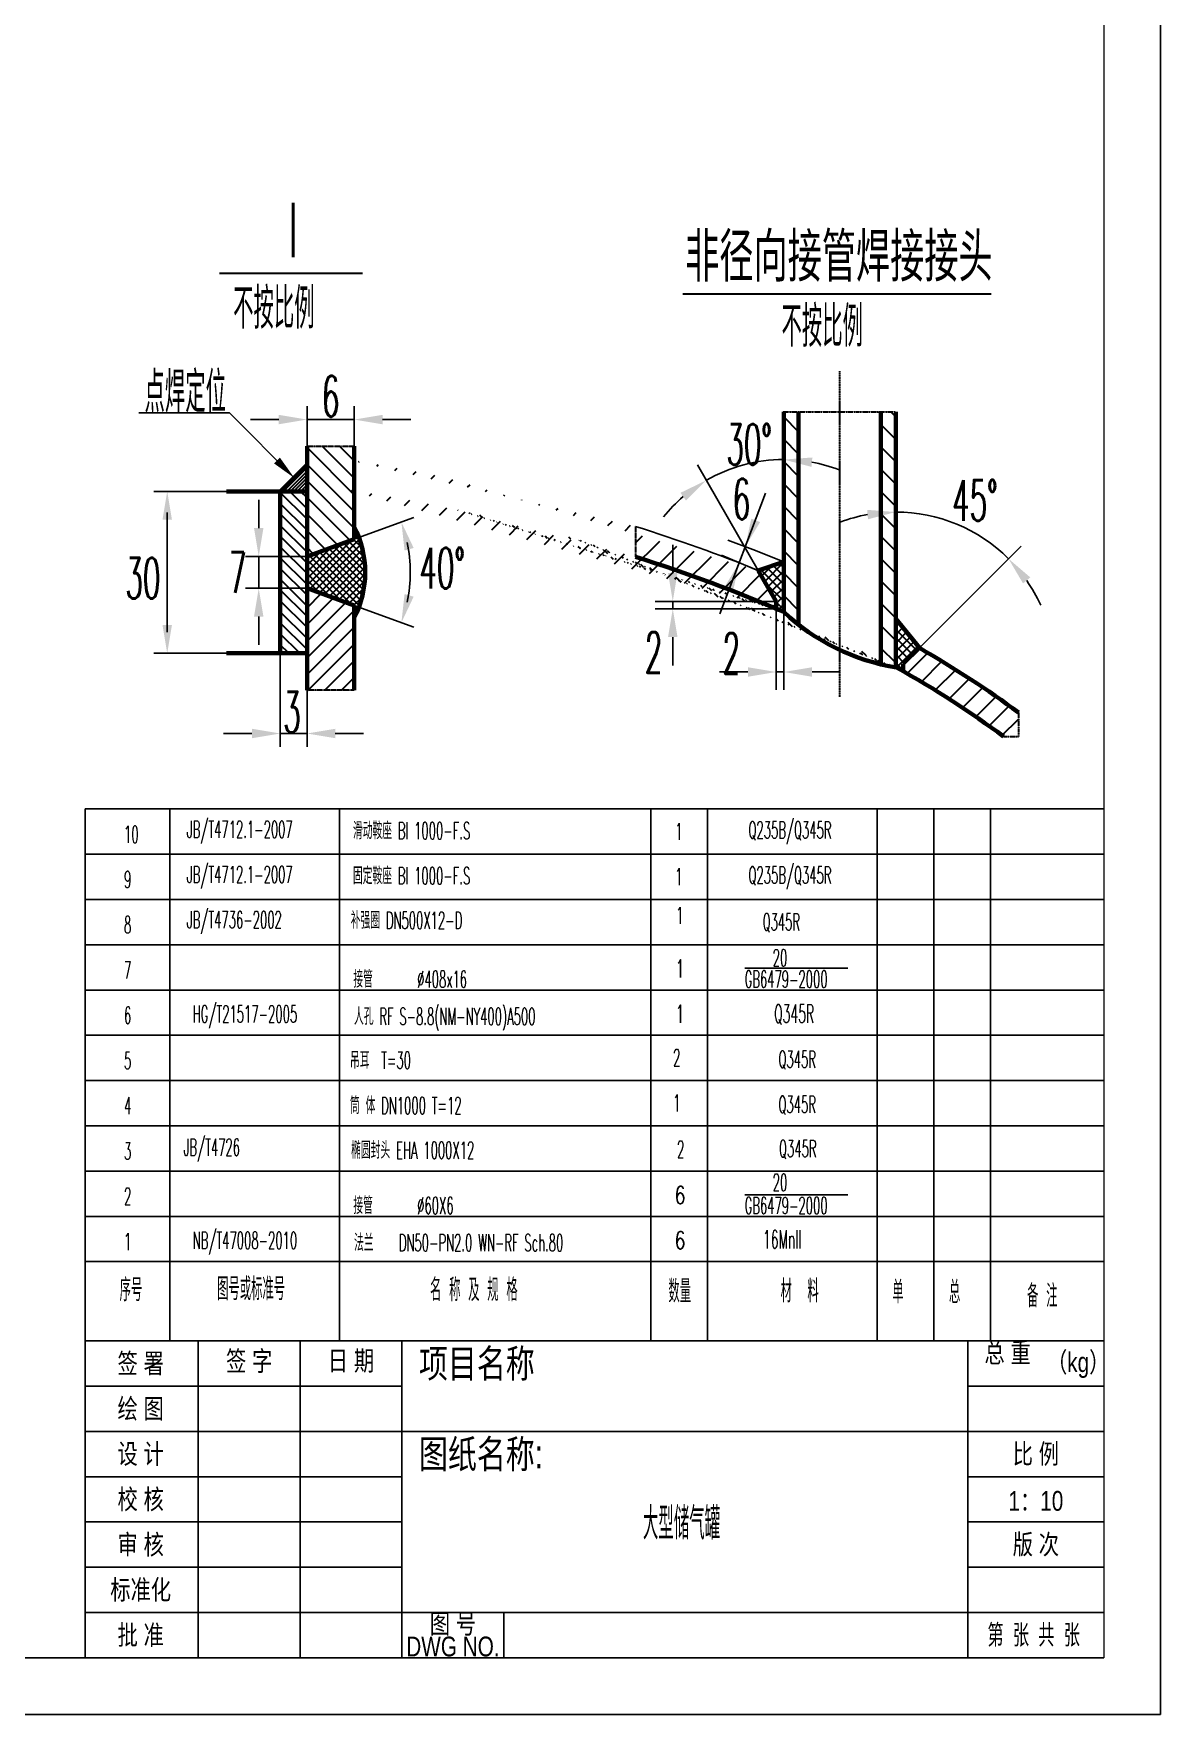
# Model space of a CAD drawing. Header units: millimetres. Extents: x 48629 to 55357, y 32268 to 37020.
# Drawn here: x 53764 to 55357, y 32268 to 34644 of the extents above; entities that cross this region are included whole.
import ezdxf
from ezdxf.enums import TextEntityAlignment as Align

# ---------------------------------------------------------------- set-up
doc = ezdxf.new("R2010")
doc.units = ezdxf.units.MM
for name, pattern in [('JXX-L', [2.95, 1.9, -0.25, 0.15, -0.25, 0.15, -0.25]), ('JXX-S', [1.7, 0.9, -0.2, 0.1, -0.2, 0.1, -0.2]), ('XX-S', [0.5, 0.3, -0.2]), ('ZXX-L', [3.28, 2.5, -0.3, 0.18, -0.3])]:
    doc.linetypes.add(name, pattern=pattern)
for name, color, linetype in [('08文字层', 1, 'Continuous'), ('09图框与明细表层', 4, 'Continuous'), ('2细线层', 4, 'Continuous'), ('DATA', 4, 'Continuous'), ('DIM', 4, 'Continuous')]:
    doc.layers.add(name, color=color, linetype=linetype)
for name, color, linetype, lineweight in [('A 粗实线', 7, 'Continuous', 60), ('B 细实线', 4, 'Continuous', 30), ('E 长中心线', 1, 'ZXX-L', 30), ('F 短虚线', 6, 'XX-S', 40), ('H 短双点线', 3, 'JXX-S', 30), ('I 长双点线', 3, 'JXX-L', 30), ('文字', 4, 'Continuous', 13)]:
    doc.layers.add(name, color=color, linetype=linetype, lineweight=lineweight)
doc.styles.add('HZTXT', font='TXT.SHX', dxfattribs={"width": 0.75, "bigfont": 'HZTXT'})
doc.styles.add('JEREH', font='romans.shx', dxfattribs={"width": 0.7, "bigfont": 'hztxt.shx'})
doc.styles.get("Standard").update_dxf_attribs({"font": 'arial.ttf'})
doc.styles.add('残雪', font='romans.shx', dxfattribs={"width": 0.5, "bigfont": 'hztxt.shx'})

msp = doc.modelspace()

# ---------------------------------------------------------------- hatches: boundary and pattern name
at = {"layer": 'B 细实线'}
h = msp.add_hatch(dxfattribs=at)
h.set_pattern_fill('ANSI31', color=256, scale=7.04, angle=90, style=0)
h.set_pattern_definition([(135, (46463.884, 31367.701), (-15.80525, -15.80525), [])])
edge = h.paths.add_edge_path()
edge.add_ellipse((53671.90245, 33161.26692), major_axis=(-1760, 0), ratio=0.5, start_angle=228.16405653, end_angle=229.08035005, ccw=False)
edge.add_line((54845.82245, 33816.91771), (54845.82245, 34109.05858))
edge.add_line((54845.82245, 34109.05858), (54824.70245, 34109.05858))
edge.add_line((54824.70245, 34109.05858), (54824.70245, 33826.22033))
edge = h.paths.add_edge_path()
edge.add_ellipse((53671.90245, 33161.26692), major_axis=(-1760, 0), ratio=0.5, start_angle=221.84090107, end_angle=222.86151221, ccw=False)
edge.add_line((54983.10245, 33748.28365), (54983.10245, 34109.05858))
edge.add_line((54983.10245, 34109.05858), (54961.98245, 34109.05858))
edge.add_line((54961.98245, 34109.05858), (54961.98245, 33759.86812))
h = msp.add_hatch(dxfattribs=at)
h.set_pattern_fill('ANSI31', color=256, scale=7.04, style=0)
h.set_pattern_definition([(45, (46463.884, 31367.701), (-15.80525, 15.80525), [])])
edge = h.paths.add_edge_path()
edge.add_ellipse((53671.90245, 33161.26692), major_axis=(-1760, 0), ratio=0.5, start_angle=229.53375148, end_angle=237.59435933, ccw=False)
edge.add_line((54814.14245, 33830.76072), (54814.14245, 33836.78033))
edge.add_line((54814.14245, 33836.78033), (54814.14245, 33841.18033))
edge.add_line((54814.14245, 33841.18033), (54788.81361, 33885.05116))
edge.add_ellipse((53671.90245, 33161.26692), major_axis=(-1802.24, 0), ratio=0.51171875, start_angle=231.70321645, end_angle=238.44279951)
edge.add_line((54615.1039, 33947.12432), (54615.1039, 33904.22907))
h = msp.add_hatch(dxfattribs=at)
h.set_pattern_fill('ANSI37', color=256, scale=2.64, angle=90, style=0)
h.set_pattern_definition([(135, (46463.884, 31367.701), (-5.926969, -5.926969), []), (225, (46463.884, 31367.701), (5.926969, -5.926969), [])])
edge = h.paths.add_edge_path()
edge.add_line((54824.70245, 33896.95025), (54788.81361, 33885.05116))
edge.add_line((54788.81361, 33885.05116), (54814.14245, 33841.18033))
edge.add_line((54814.14245, 33841.18033), (54814.14245, 33836.78033))
edge.add_line((54814.14245, 33836.78033), (54814.14245, 33830.76072))
edge.add_ellipse((53671.90245, 33161.26692), major_axis=(-1760, 0), ratio=0.5, start_angle=229.08035005, end_angle=229.53375148, ccw=False)
edge.add_line((54824.70245, 33826.22033), (54824.70245, 33896.95025))
edge = h.paths.add_edge_path()
edge.add_ellipse((53671.90245, 33161.26692), major_axis=(-1760, 0), ratio=0.5, start_angle=221.32292462, end_angle=221.84090107, ccw=False)
edge.add_line((54993.66245, 33742.33286), (54993.66245, 33752.68365))
edge.add_line((54993.66245, 33752.68365), (55016.39524, 33775.41644))
edge.add_line((55016.39524, 33775.41644), (54983.10245, 33816.47189))
edge.add_line((54983.10245, 33816.47189), (54983.10245, 33748.28365))

# ---------------------------------------------------------------- linework, layer by layer
at = {"layer": '09图框与明细表层'}
for p, q in [((55357.11524, 32267.79721), (55357.11524, 37019.79721)), ((53837.11524, 32795.79721), (54285.11524, 32795.79721)), ((53997.11524, 32347.79721), (53997.11524, 32795.79721)), ((54141.11524, 32347.79721), (54141.11524, 32795.79721)), ((54285.11524, 32347.79721), (54285.11524, 32795.79721)), ((54285.11524, 32795.79721), (55085.11524, 32795.79721)), ((55085.11524, 32347.79721), (55085.11524, 32795.79721)), ((55085.11524, 32795.79721), (55277.11524, 32795.79721)), ((53837.11524, 32731.79721), (54285.11524, 32731.79721)), ((55085.11524, 32731.79721), (55277.11524, 32731.79721)), ((53837.11524, 32667.79721), (54285.11524, 32667.79721)), ((54285.11524, 32667.79721), (55085.11524, 32667.79721)), ((55085.11524, 32667.79721), (55277.11524, 32667.79721)), ((53837.11524, 32603.79721), (54285.11524, 32603.79721)), ((55085.11524, 32603.79721), (55277.11524, 32603.79721)), ((53837.11524, 32539.79721), (54285.11524, 32539.79721)), ((55085.11524, 32539.79721), (55277.11524, 32539.79721)), ((53837.11524, 32475.79721), (54285.11524, 32475.79721)), ((55085.11524, 32475.79721), (55277.11524, 32475.79721)), ((53837.11524, 32411.79721), (54285.11524, 32411.79721)), ((54285.11524, 32411.79721), (55277.11524, 32411.79721)), ((54429.11524, 32347.79721), (54429.11524, 32411.79721)), ((48629.11524, 32267.79721), (55357.11524, 32267.79721))]:
    msp.add_line(p, q, dxfattribs=at)
at = {"layer": '09图框与明细表层', "color": 7}
for p, q in [((53837.11524, 32795.79721), (55277.11524, 32795.79721)), ((48829.11524, 32347.79721), (55277.11524, 32347.79721)), ((52397.11524, 32347.79721), (53837.11524, 32347.79721))]:
    msp.add_line(p, q, dxfattribs=at)
at = {"layer": '2细线层', "ltscale": 80}
for p, q in [((53837.11524, 33547.7969), (55277.0941, 33547.7969)), ((53837.11524, 33547.79687), (55277.0941, 33547.79687)), ((53837.11524, 33547.79687), (55276.78097, 33547.79687)), ((53837.11524, 33547.79685), (55276.78097, 33547.79685)), ((53837.11524, 33483.79687), (55277.0941, 33483.79687)), ((53837.11524, 33483.79685), (55277.0941, 33483.79685)), ((53837.11524, 33483.79685), (55276.78097, 33483.79685)), ((53837.11524, 33483.79683), (55276.78097, 33483.79683)), ((53837.11524, 33419.79681), (55276.76437, 33419.79681)), ((53837.11524, 33355.79685), (55277.0941, 33355.79685)), ((53837.11524, 33355.79683), (55277.0941, 33355.79683)), ((53837.11524, 33355.79683), (55276.78097, 33355.79683)), ((53837.11524, 33355.79681), (55276.78097, 33355.79681)), ((54769.65411, 33322.45163), (54915.51202, 33322.45163)), ((53837.11524, 33227.7968), (55276.78097, 33227.7968)), ((53837.11524, 33099.79679), (55276.78097, 33099.79679)), ((54769.65411, 33002.45205), (54915.51202, 33002.45205)), ((53837.11524, 32971.79677), (55276.78097, 32971.79677)), ((52397.50985, 32347.79721), (53837.15899, 32347.79721))]:
    msp.add_line(p, q, dxfattribs=at)
at = {"layer": 'A 粗实线'}
for p, q in [((54824.70245, 34109.05858), (54824.70245, 33826.22033)), ((54845.82245, 34109.05858), (54845.82245, 33808.19343)), ((54961.98245, 34109.05858), (54961.98245, 33752.18377)), ((54983.10245, 34109.05858), (54983.10245, 33748.28365)), ((54150.86415, 34060.43991), (54150.86415, 33904.82901)), ((54217.64559, 33929.13547), (54217.64559, 34060.62541)), ((54112.9729, 33996.71507), (54150.86415, 34034.60632)), ((54150.86415, 33996.71507), (54037.22411, 33996.71507)), ((54112.9729, 33767.80176), (54112.9729, 33996.71507)), ((54150.86415, 33904.82901), (54217.64559, 33929.13547)), ((54150.86415, 33715.71659), (54150.86415, 33904.82901)), ((54788.81361, 33885.05116), (54824.70245, 33896.95025)), ((54814.14245, 33841.18033), (54788.81361, 33885.05116)), ((54150.86415, 33859.68782), (54217.64559, 33835.38136)), ((54217.64559, 33835.38136), (54217.64559, 33715.71659)), ((54814.14245, 33836.78033), (54814.14245, 33841.18033)), ((54814.14245, 33836.78033), (54814.14245, 33830.76072)), ((55016.39524, 33775.41644), (54983.10245, 33816.47189)), ((54150.86415, 33767.80176), (54037.22411, 33767.80176)), ((54993.66245, 33752.68365), (55016.39524, 33775.41644)), ((54993.66245, 33752.68365), (54993.66245, 33742.33286))]:
    msp.add_line(p, q, dxfattribs=at)
for centre, radius, start, end in [((54091.36272, 33882.32756), 141.73113, 332.99956714, 27.00043286), ((55034.04748, 34050.1), 306.50848, 226.92154659, 260.63952627)]:
    msp.add_arc(centre, radius, start, end, dxfattribs=at)
for major_axis, ratio, start_param, end_param in [((-1760, 0), 0.5, 3.9982063599, 4.1468038545), ((-1802.24, 0), 0.51171875, 3.7444968273, 3.8703356538), ((-1760, 0), 0.5, 3.7306131981, 3.8709227968)]:
    msp.add_ellipse((53671.90245, 33161.26692), major_axis=major_axis, ratio=ratio, start_param=start_param, end_param=end_param, dxfattribs=at)
at = {"layer": 'B 细实线'}
for p, q in [((54027.15057, 34305.22279), (54229.35705, 34305.22279)), ((54682.22421, 34276.10814), (55117.70487, 34276.10814)), ((54150.86415, 34058.48384), (54217.64559, 33991.72237)), ((54217.64556, 34015.32959), (54172.33638, 34060.62541)), ((54217.64556, 34039.90222), (54196.91626, 34060.62541)), ((54117.32219, 33996.71507), (54150.86415, 34030.25703)), ((54122.29283, 33996.71507), (54150.86415, 34025.28639)), ((54217.64559, 33968.11505), (54150.86415, 34034.87661)), ((54127.26342, 33996.71507), (54150.86415, 34020.31579)), ((54131.92327, 33996.71507), (54150.86415, 34015.65595)), ((54136.5826, 33996.71507), (54150.86415, 34010.99662)), ((54141.55309, 33996.71507), (54150.86415, 34006.02612)), ((54145.90193, 33996.71507), (54150.86415, 34001.67728)), ((54217.64556, 33944.84498), (54150.86415, 34011.60669)), ((54150.86415, 33957.33825), (54112.9729, 33995.21822)), ((54150.86415, 33941.82409), (54112.9729, 33979.70416)), ((54150.86415, 33972.21649), (54126.35834, 33996.71507)), ((54150.86415, 33987.73065), (54141.87705, 33996.71507)), ((54150.86415, 33987.99923), (54211.85409, 33927.02753)), ((54150.86415, 33926.94578), (54112.9729, 33964.82575)), ((54194.54252, 33920.72664), (54150.86415, 33964.392)), ((54150.86415, 33910.77958), (54112.9729, 33948.65955)), ((54150.86415, 33895.26542), (54112.9729, 33933.14549)), ((54150.86415, 33940.78478), (54177.23097, 33914.42574)), ((54217.64559, 33940.45452), (54219.68815, 33942.49645)), ((54224.76075, 33930.20948), (54217.64559, 33937.32244)), ((54222.56624, 33935.93119), (54217.64559, 33931.01202)), ((54150.86415, 33880.38711), (54112.9729, 33918.26708)), ((54214.69379, 33928.0611), (54150.86415, 33864.25049)), ((54150.86415, 33873.69352), (54199.84061, 33922.65498)), ((54185.03124, 33917.26481), (54150.86415, 33883.10791)), ((54159.91935, 33908.12483), (54150.86415, 33917.17731)), ((54150.86415, 33892.55079), (54170.17792, 33911.85865)), ((54150.86415, 33901.97944), (54155.34654, 33906.46047)), ((54224.97898, 33835.05803), (54154.03352, 33905.98256)), ((54154.443, 33858.38522), (54225.16024, 33929.08156)), ((54160.95802, 33908.50288), (54227.29147, 33842.1892)), ((54227.44943, 33921.92704), (54161.36748, 33855.86492)), ((54229.2751, 33849.649), (54167.88274, 33911.02327)), ((54168.29222, 33853.34452), (54229.40759, 33914.44181)), ((54174.80725, 33913.54358), (54230.89706, 33857.47036)), ((54231.00132, 33906.59223), (54175.21673, 33850.8242)), ((54232.11466, 33865.69611), (54181.73194, 33916.06397)), ((54188.6564, 33918.58426), (54232.87102, 33874.38307)), ((54233.08806, 33883.60898), (54195.58114, 33921.10466)), ((54202.50563, 33923.62497), (54232.65392, 33893.48593)), ((54231.39847, 33904.18395), (54209.4303, 33926.14534)), ((54216.72459, 33928.80025), (54228.87408, 33916.65449)), ((54217.64559, 33921.56914), (54219.41909, 33923.34221)), ((54150.86415, 33864.87295), (54112.9729, 33902.75302)), ((54150.86415, 33849.99471), (54112.9729, 33887.87468)), ((54131.55197, 33899.70794), (54183.44657, 33847.82879)), ((54150.86415, 33899.70794), (54213.8154, 33836.77544)), ((54198.96222, 33842.18155), (54150.86415, 33890.26494)), ((54182.14142, 33848.30382), (54232.18704, 33898.33452)), ((54232.90658, 33889.611), (54189.06591, 33845.78351)), ((54150.86415, 33834.48055), (54112.9729, 33872.36062)), ((54168.59326, 33853.23495), (54150.86415, 33870.95865)), ((54154.46818, 33858.37606), (54150.86415, 33861.97899)), ((54153.75041, 33858.63731), (54150.86415, 33855.75192)), ((54195.99068, 33843.2631), (54233.07993, 33880.34155)), ((54232.59198, 33870.41081), (54202.91519, 33840.74279)), ((54209.83985, 33838.22242), (54231.26666, 33859.64278)), ((54150.86415, 33819.60224), (54112.9729, 33857.48221)), ((54150.86415, 33804.08808), (54112.9729, 33841.96815)), ((54150.86415, 33832.14445), (54171.06204, 33852.33639)), ((54188.37359, 33846.0355), (54150.86416, 33808.53723)), ((54150.86416, 33784.93001), (54205.68514, 33839.73461)), ((54217.02572, 33835.60698), (54228.68873, 33847.26647)), ((54150.86415, 33788.57591), (54112.9729, 33826.47845)), ((54150.86415, 33773.04361), (54112.9729, 33810.92357)), ((54217.64559, 33828.08425), (54150.86416, 33761.32254)), ((54217.64559, 33826.4275), (54224.24059, 33833.02051)), ((54217.64559, 33832.94638), (54222.36336, 33828.23002)), ((54140.5888, 33767.80176), (54112.9729, 33795.40951)), ((54150.86415, 33737.7339), (54217.64559, 33804.49564)), ((54125.08735, 33767.80176), (54112.9729, 33779.91981)), ((54217.64559, 33780.88825), (54150.86416, 33714.12668)), ((54999.32637, 33739.09599), (55028.58609, 33768.35571)), ((54176.06882, 33715.71659), (54217.64559, 33757.28095)), ((55019.27583, 33727.43495), (55048.40167, 33756.56078)), ((55038.96254, 33715.51116), (55067.96229, 33744.51091)), ((54217.64559, 33733.6737), (54199.68318, 33715.71659)), ((55058.38028, 33703.3184), (55087.26234, 33732.20045)), ((55077.52234, 33690.84995), (55106.29573, 33719.62335)), ((55096.38142, 33678.09853), (55125.05592, 33706.77303)), ((55114.94965, 33665.05626), (55143.53581, 33693.64241)), ((55133.21845, 33651.71456), (55156.39369, 33674.8898))]:
    msp.add_line(p, q, dxfattribs=at)
msp.add_solid([(54112.50973, 34044.40755), (54104.25726, 34036.16086), (54133.12357, 34015.5268)], dxfattribs=at)
at = {"layer": 'DATA'}
for p, q in [((53837.11525, 33547.79685), (53837.11525, 33373.79724)), ((53957.0941, 33547.79685), (53957.0941, 32907.79721)), ((54196.78097, 33547.79685), (54196.78097, 32907.79721)), ((54636.78097, 33547.79685), (54636.78097, 32907.79721)), ((54716.78097, 33547.79685), (54716.78097, 32907.79721)), ((54956.78097, 33547.79685), (54956.78097, 32907.79721)), ((55036.78097, 33547.79685), (55036.78097, 32907.79721)), ((55116.78097, 33547.79685), (55116.78097, 32907.79721)), ((53837.11524, 33483.79685), (53837.15899, 32347.79721)), ((53837.11524, 33419.7973), (55277.11524, 33419.7973)), ((53837.11524, 33419.7973), (55277.11524, 33419.7973)), ((53837.11524, 33419.7973), (55277.11524, 33419.7973)), ((53837.11524, 33419.79684), (55277.0941, 33419.79684)), ((53837.11524, 33291.79728), (55277.11524, 33291.79728)), ((53837.11524, 33163.79725), (55277.11524, 33163.79725)), ((53837.11524, 33035.79724), (55277.11524, 33035.79724)), ((53837.11524, 32907.79768), (55277.11524, 32907.79768)), ((53837.11524, 32907.79768), (55277.11524, 32907.79768)), ((53837.11524, 32907.79768), (55277.11524, 32907.79768)), ((53837.11524, 32907.79721), (55277.0941, 32907.79721)), ((53837.11524, 32907.79721), (55277.11524, 32907.79721)), ((53957.0941, 32907.79768), (53957.0941, 32795.79721)), ((54196.78097, 32907.79768), (54196.78097, 32795.79719)), ((54636.78097, 32907.79768), (54636.78097, 32795.79719)), ((54716.78097, 32907.79768), (54716.78097, 32795.79719)), ((54956.78097, 32907.79721), (54956.78097, 32795.79719)), ((55036.78097, 32907.79768), (55036.78097, 32795.79721)), ((55116.78097, 32907.79721), (55116.78097, 32795.79719))]:
    msp.add_line(p, q, dxfattribs=at)
at = {"layer": 'DIM', "color": 4}
for p, q in [((54041.17423, 34107.54057), (53913.11969, 34107.54057)), ((54133.12357, 34015.5268), (54041.17423, 34107.54057)), ((54110.86415, 34098.18879), (54070.86415, 34098.18879)), ((54150.86415, 34060.43991), (54150.86415, 34116.93879)), ((54150.86415, 34098.18879), (54217.64559, 34098.18879)), ((54217.64559, 34060.62541), (54217.64559, 34116.93879)), ((54257.64559, 34098.18879), (54297.64559, 34098.18879)), ((54788.81361, 33885.05116), (54702.82684, 34033.98463)), ((54037.22411, 33996.71507), (53934.49354, 33996.71507)), ((54082.59785, 33944.82901), (54082.59785, 33984.82901)), ((54734.24216, 33823.35627), (54799.11249, 33994.26579)), ((53953.24354, 33797.80176), (53953.24354, 33966.71507)), ((54217.64559, 33929.13547), (54301.86579, 33959.78911)), ((54667.87212, 33881.18033), (54667.87212, 33921.18033)), ((54789.12466, 33884.51242), (54736.70733, 33906.31518)), ((54781.15185, 33914.42507), (54745.68065, 33927.8885)), ((54824.70245, 33896.95025), (54781.15185, 33914.42507)), ((55016.39524, 33775.41644), (55160.13032, 33919.15151)), ((54150.86415, 33904.82901), (54063.84785, 33904.82901)), ((54082.59785, 33859.68782), (54082.59785, 33904.82901)), ((54150.86415, 33859.68782), (54063.84785, 33859.68782)), ((54217.64559, 33835.38136), (54301.86579, 33804.72772)), ((54814.14245, 33841.18033), (54642.87212, 33841.18033)), ((54667.87212, 33841.18033), (54667.87212, 33830.76072)), ((54082.59785, 33819.68782), (54082.59785, 33779.68782)), ((54814.14245, 33830.76072), (54642.87212, 33830.76072)), ((54814.14245, 33830.76072), (54814.14245, 33716.37072)), ((54824.70245, 33826.22033), (54824.70245, 33716.37072)), ((54667.87212, 33790.76072), (54667.87212, 33750.76072)), ((54037.22411, 33767.80176), (53934.49354, 33767.80176)), ((54112.9729, 33767.80176), (54112.9729, 33635.66555)), ((54150.86415, 33767.80176), (54150.86415, 33635.66555)), ((54774.14245, 33741.37072), (54734.14245, 33741.37072)), ((54814.14245, 33741.37072), (54824.70245, 33741.37072)), ((54864.70245, 33741.37072), (54904.70245, 33741.37072)), ((54072.9729, 33654.41555), (54032.9729, 33654.41555)), ((54112.9729, 33654.41555), (54150.86415, 33654.41555)), ((54190.86415, 33654.41555), (54230.86415, 33654.41555))]:
    msp.add_line(p, q, dxfattribs=at)
for centre, radius, start, end in [((54824.70245, 33822.88987), 218.75123, 90, 120), ((54824.70245, 33822.88987), 218.75123, 69.01692992, 79.50846496), ((54824.70245, 33822.88987), 218.75123, 130.49153504, 140.98307008), ((54983.10245, 33742.12365), 225.35521, 100.18325896, 110.36651791), ((54983.10245, 33742.12365), 225.35521, 45, 90), ((54088.85195, 33882.25841), 207.93459, 348.27360018, 11.72639982), ((54983.10245, 33742.12365), 225.35521, 24.63348209, 34.81674104)]:
    msp.add_arc(centre, radius, start, end, dxfattribs=at)
msp.add_ellipse((53671.90245, 33161.26692), major_axis=(-1802.24, 0), ratio=0.51171875, start_param=4.0439840145, end_param=4.161611929, dxfattribs=at)
for points in [[(54110.86415, 34104.85545), (54110.86415, 34091.52212), (54150.86415, 34098.18879)], [(54257.64559, 34104.85545), (54257.64559, 34091.52212), (54217.64559, 34098.18879)], [(54863.9254, 34031.34524), (54865.14444, 34044.62272), (54824.70245, 34041.6411)], [(54678.81224, 33994.69516), (54686.5067, 33983.80604), (54715.32684, 34012.33399)], [(53946.57687, 33956.71507), (53959.91021, 33956.71507), (53953.24354, 33996.71507)], [(54288.76743, 33913.07727), (54301.59299, 33916.72183), (54284.24655, 33953.37623)], [(54778.88716, 33958.16587), (54791.28441, 33953.25813), (54770.36255, 33918.52025)], [(54942.66863, 33970.56926), (54943.85195, 33957.28854), (54983.10245, 33967.47885)], [(54075.93118, 33944.82901), (54089.26451, 33944.82901), (54082.59785, 33904.82901)], [(54740.86272, 33861.14433), (54753.26164, 33856.2408), (54761.77276, 33895.88932)], [(55163.00131, 33866.51391), (55173.22892, 33875.06806), (55142.45265, 33901.47384)], [(54075.93118, 33819.68782), (54089.26451, 33819.68782), (54082.59785, 33859.68782)], [(54661.20546, 33881.18033), (54674.53879, 33881.18033), (54667.87212, 33841.18033)], [(54301.59299, 33847.795), (54288.76743, 33851.43955), (54284.24655, 33811.14059)], [(54661.20546, 33790.76072), (54674.53879, 33790.76072), (54667.87212, 33830.76072)], [(53946.57687, 33807.80176), (53959.91021, 33807.80176), (53953.24354, 33767.80176)], [(54774.14245, 33748.03738), (54774.14245, 33734.70405), (54814.14245, 33741.37072)], [(54864.70245, 33748.03738), (54864.70245, 33734.70405), (54824.70245, 33741.37072)], [(54072.9729, 33661.08222), (54072.9729, 33647.74888), (54112.9729, 33654.41555)], [(54190.86415, 33661.08222), (54190.86415, 33647.74888), (54150.86415, 33654.41555)]]:
    msp.add_solid(points, dxfattribs=at)
at = {"layer": 'E 长中心线'}
msp.add_line((54903.90245, 33706.30555), (54903.90245, 34166.69067), dxfattribs=at)
at = {"layer": 'H 短双点线'}
for p, q in [((54150.86415, 34060.62541), (54217.64559, 34060.62541)), ((54615.1039, 33947.12432), (54615.1039, 33904.22907)), ((54217.64559, 33715.71659), (54150.86415, 33715.71659))]:
    msp.add_line(p, q, dxfattribs=at)
at = {"layer": 'I 长双点线'}
for p, q in [((54823.78697, 34109.05858), (54983.10245, 34109.05858)), ((55156.39369, 33684.21113), (55156.39369, 33650.14818)), ((55135.31642, 33650.14818), (55156.39369, 33650.14818))]:
    msp.add_line(p, q, dxfattribs=at)
at = {"layer": '文字'}
msp.add_line((55277.58538, 32347.79721), (55277.58538, 36939.79721), dxfattribs=at)

# ---------------------------------------------------------------- texts
at = {"layer": '08文字层'}
for s, height, width, p in [('1：10', 28, 0.75, (55181.11524, 32569.63106)), ('大型储气罐', 40, 0.4, (54680.24655, 32540.09751))]:
    msp.add_text(s, height=height, dxfattribs=dict(at, width=width)).set_placement(p, align=Align.MIDDLE)
at = {"layer": '09图框与明细表层', "color": 7, "width": 0.75}
for s, p in [('项目名称', (54309.11524, 32763.79721)), ('图纸名称:', (54309.11524, 32635.79721))]:
    msp.add_text(s, height=40, dxfattribs=at).set_placement(p, align=Align.MIDDLE_LEFT)
at = {"layer": '09图框与明细表层'}
for s, width, p in [('总 重', 0.75, (55141.11524, 32779.79721)), ('签 署', 0.75, (53915.73752, 32764.60473)), ('签 字', 0.75, (54069.11524, 32768.05754)), ('日 期', 0.75, (54213.11524, 32768.05754)), ('（kg）', 0.75, (55240.93183, 32763.79721)), ('绘 图', 0.75, (53915.73752, 32700.60473)), ('设 计', 0.75, (53915.73752, 32636.60473)), ('比 例', 0.75, (55181.11524, 32636.63433)), ('校 核', 0.75, (53915.73752, 32572.60473)), ('审 核', 0.75, (53915.73752, 32508.60473)), ('版 次', 0.75, (55181.11524, 32508.63433)), ('标准化', 0.75, (53915.73752, 32444.60473)), ('图 号', 0.75, (54357.11524, 32395.79721)), ('批 准', 0.75, (53915.73752, 32380.60473)), ('第  张  共  张', 0.6, (55178.05263, 32381.08475)), ('DWG NO.', 0.75, (54357.11524, 32363.79721))]:
    msp.add_text(s, height=28, dxfattribs=dict(at, width=width)).set_placement(p, align=Align.MIDDLE)
at = {"layer": '2细线层', "ltscale": 80, "style": '残雪', "width": 0.5}
for s, p in [('JB/T4712.1-2007', (53981.00282, 33518.83647)), ('滑动鞍座 BI 1000-F.S', (54215.77853, 33517.0233)), ('JB/T4712.1-2007', (53981.00281, 33455.09597)), ('固定鞍座 BI 1000-F.S', (54215.77852, 33453.2828)), ('JB/T4736-2002', (53981.00281, 33391.096)), ('补强圈 DN500X12-D', (54212.70132, 33390.30917)), ('吊耳  T=30', (54211.59602, 33192.49513)), ('筒 体 DN1000 T=12', (54211.59602, 33128.49467)), ('JB/T4726', (53976.45579, 33069.58596)), ('椭圆封头 EHA 1000X12', (54213.25823, 33065.3487))]:
    msp.add_text(s, height=24.000001, dxfattribs=at).set_placement(p, align=Align.MIDDLE_LEFT)
for s, height, p in [('1', 24, (54676.55061, 33515.86623)), ('Q235B/Q345R', 24.000001, (54833.54403, 33516.35166)), ('1', 24, (54676.5506, 33452.12573)), ('Q235B/Q345R', 24.000001, (54833.54402, 33452.61116)), ('1', 24, (54677.68932, 33397.14622)), ('Q345R', 24.000001, (54821.30914, 33386.94633)), ('2', 24, (54673.58346, 33196.06396)), ('Q345R', 24.000001, (54843.7811, 33192.87292)), ('1', 24, (54673.58346, 33132.0635)), ('Q345R', 24.000001, (54843.7811, 33128.87246)), ('2', 24, (54679.0021, 33066.44564)), ('Q345R', 24.000001, (54844.50133, 33066.44564))]:
    msp.add_text(s, height=height, dxfattribs=at).set_placement(p, align=Align.MIDDLE)
for s, height, p in [('10', 24, (53892.29465, 33499.83903)), ('9', 24, (53892.29464, 33436.09852)), ('8', 24, (53892.29464, 33372.09803)), ('20', 24, (54809.14314, 33325.30015)), ('7', 24, (53892.29464, 33308.09803)), ('接管       %%C408x16', 24.000001, (54216.4301, 33295.12031)), ('GB6479-2000', 24, (54769.46871, 33295.18295)), ('6', 24, (53892.29464, 33244.09803)), ('HG/T21517-2005', 24, (53989.34738, 33245.8698)), ('人孔 RF S-8.8(NM-NY400)A500', 24.000001, (54217.32051, 33242.54798)), ('Q345R', 25.6, (54811.15144, 33245.4843)), ('5', 24, (53892.29464, 33180.09803)), ('4', 24, (53892.29464, 33116.09799)), ('3', 24, (53892.29464, 33052.09799)), ('20', 24, (54809.14314, 33007.7605)), ('2', 24, (53892.29464, 32988.09799)), ('接管       %%c60X6', 24.000001, (54216.4301, 32975.12073)), ('GB6479-2000', 24, (54769.46871, 32975.18337)), ('1', 24, (53892.29464, 32924.09799)), ('NB/T47008-2010', 24, (53989.34738, 32925.87022)), ('法兰    DN50-PN2.0 WN-RF Sch.80', 24.000001, (54217.32051, 32922.54839)), ('16MnII', 25.6, (54795.47448, 32926.60376)), ('序号', 32, (53886.03381, 32851.87399)), ('图号或标准号', 32, (54023.81715, 32853.30572)), ('名 称 及 规 格', 32, (54324.78289, 32851.93139)), ('数量', 32, (54661.68324, 32849.96652)), ('材  料', 32, (54820.24235, 32850.0949)), ('单', 32, (54978.22192, 32848.80217)), ('总', 32, (55058.22192, 32848.76971)), ('备 注', 32, (55168.76341, 32843.30376))]:
    msp.add_text(s, height=height, dxfattribs=at).set_placement(p)
at = {"layer": 'DATA', "style": 'JEREH', "width": 0.7}
for s, p in [('1', (54670.77803, 33309.48201)), ('1', (54670.77803, 33245.48293)), ('6', (54670.77803, 32989.48243)), ('6', (54670.77803, 32925.48334))]:
    msp.add_text(s, height=25, dxfattribs=at).set_placement(p)
at = {"layer": 'DIM', "color": 4, "style": '残雪', "width": 0.5}
for s, p in [('不按比例', (54046.44658, 34255.38936)), ('不按比例', (54821.57756, 34229.74829)), ('点焊定位', (53921.18552, 34136.88511))]:
    msp.add_text(s, height=57.600002, dxfattribs=at).set_placement(p, align=Align.MIDDLE_LEFT)
at = {"layer": 'DIM', "color": 4, "attachment_point": 5, "style": '残雪'}
for s, insert, char_height in [('6', (54184.25487, 34131.00041), 57.6), ('30°', (54775.78697, 34063.05379), 57.600002), ('6', (54765.06019, 33985.828), 57.6), ('45°', (55094.98944, 33983.85595), 57.600002), ('7', (54052.98556, 33881.98981), 57.6), ('40°', (54341.92811, 33888.14175), 57.600002), ('30', (53918.93112, 33874.02359), 57.600002), ('2', (54640.75771, 33769.0866), 57.6), ('2', (54750.61092, 33767.68055), 57.6), ('3', (54129.64028, 33684.64057), 57.6)]:
    msp.add_mtext(s, dxfattribs=dict(at, insert=insert, char_height=char_height))
at = {"layer": 'F 短虚线', "style": 'HZTXT', "width": 0.7}
for s, height, p in [('I', 77.004, (54131.48129, 34366.07122)), ('非径向接管焊接接头', 69.000003, (54902.68835, 34331.32577))]:
    msp.add_text(s, height=height, dxfattribs=at).set_placement(p, align=Align.MIDDLE)

doc.saveas('drawing.dxf')
